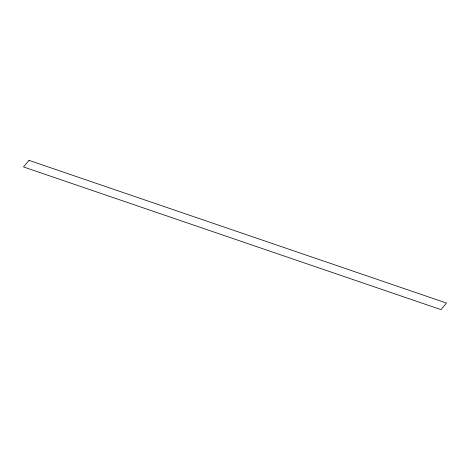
<?xml version="1.0" encoding="UTF-8"?>
<svg xmlns="http://www.w3.org/2000/svg" width="470" height="470" viewBox="0 0 470 470"><rect width="100%" height="100%" fill="white"/><g stroke="black" fill="none" stroke-linecap="round" stroke-linejoin="round"><path stroke-width="0.7" d="M29.04 160.376L23.5 166.938L440.96 309.624L446.5 303.062L29.04 160.376"/></g></svg>
